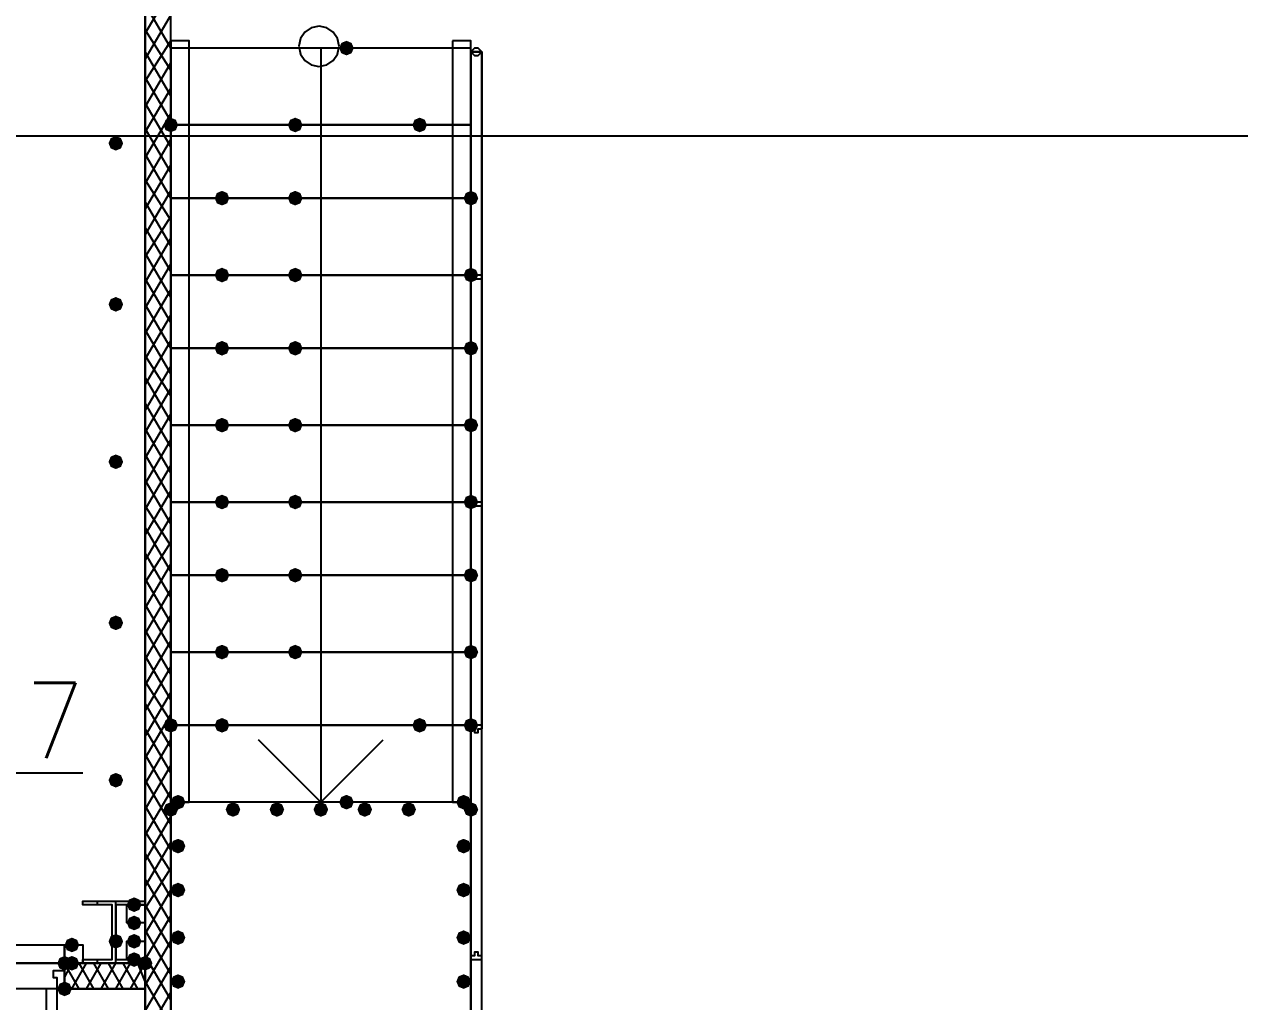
# Model space of a CAD drawing. Header units: millimetres. Extents: x 0 to 420, y 0 to 297.
# Drawn here: x 240.79 to 254.85, y 203.69 to 214.99 of the extents above; entities that cross this region are included whole.
import ezdxf

# ---------------------------------------------------------------- set-up
doc = ezdxf.new("R2010")
doc.units = ezdxf.units.MM
doc.layers.get('0').update_dxf_attribs({"linetype": 'CONTINUOUS'})
doc.styles.get("Standard").update_dxf_attribs({"font": 'STANDARD'})

msp = doc.modelspace()

# ---------------------------------------------------------------- hatches: boundary and pattern name
at = {"true_color": 0x0000fe}
for points in [[(244.602, 214.714667), (244.577129, 214.654871), (244.517333, 214.63), (244.457538, 214.654871), (244.432667, 214.714667), (244.457537, 214.774462), (244.517333, 214.799333), (244.577129, 214.774463)], [(242.57, 213.825667), (242.545129, 213.765871), (242.485333, 213.741), (242.425538, 213.765871), (242.400667, 213.825667), (242.425537, 213.885462), (242.485333, 213.910333), (242.545129, 213.885463)], [(244.009333, 213.825667), (243.984463, 213.765871), (243.924667, 213.741), (243.864871, 213.765871), (243.84, 213.825667), (243.864871, 213.885462), (243.924667, 213.910333), (243.984462, 213.885463)], [(245.448667, 213.825667), (245.423796, 213.765871), (245.364, 213.741), (245.304204, 213.765871), (245.279333, 213.825667), (245.304204, 213.885462), (245.364, 213.910333), (245.423796, 213.885463)], [(243.162667, 212.979), (243.137796, 212.919204), (243.078, 212.894333), (243.018204, 212.919204), (242.993333, 212.979), (243.018204, 213.038796), (243.078, 213.063667), (243.137796, 213.038796)], [(244.009333, 212.979), (243.984463, 212.919204), (243.924667, 212.894333), (243.864871, 212.919204), (243.84, 212.979), (243.864871, 213.038796), (243.924667, 213.063667), (243.984462, 213.038796)], [(246.041333, 212.979), (246.016462, 212.919204), (245.956667, 212.894333), (245.896871, 212.919204), (245.872, 212.979), (245.896871, 213.038796), (245.956667, 213.063667), (246.016462, 213.038796)], [(246.041333, 212.979), (246.016462, 212.919204), (245.956667, 212.894333), (245.896871, 212.919204), (245.872, 212.979), (245.896871, 213.038796), (245.956667, 213.063667), (246.016462, 213.038796)], [(243.162667, 212.09), (243.137796, 212.030204), (243.078, 212.005333), (243.018204, 212.030204), (242.993333, 212.09), (243.018204, 212.149796), (243.078, 212.174667), (243.137796, 212.149796)], [(244.009333, 212.09), (243.984463, 212.030204), (243.924667, 212.005333), (243.864871, 212.030204), (243.84, 212.09), (243.864871, 212.149796), (243.924667, 212.174667), (243.984462, 212.149796)], [(246.041333, 212.09), (246.016462, 212.030204), (245.956667, 212.005333), (245.896871, 212.030204), (245.872, 212.09), (245.896871, 212.149796), (245.956667, 212.174667), (246.016462, 212.149796)], [(243.162667, 211.243333), (243.137796, 211.183538), (243.078, 211.158667), (243.018204, 211.183538), (242.993333, 211.243333), (243.018204, 211.303129), (243.078, 211.328), (243.137796, 211.303129)], [(244.009333, 211.243333), (243.984463, 211.183538), (243.924667, 211.158667), (243.864871, 211.183538), (243.84, 211.243333), (243.864871, 211.303129), (243.924667, 211.328), (243.984462, 211.303129)], [(246.041333, 211.243333), (246.016462, 211.183538), (245.956667, 211.158667), (245.896871, 211.183538), (245.872, 211.243333), (245.896871, 211.303129), (245.956667, 211.328), (246.016462, 211.303129)], [(243.162667, 210.354333), (243.137796, 210.294537), (243.078, 210.269667), (243.018204, 210.294537), (242.993333, 210.354333), (243.018204, 210.414129), (243.078, 210.439), (243.137796, 210.414129)], [(244.009333, 210.354333), (243.984463, 210.294537), (243.924667, 210.269667), (243.864871, 210.294537), (243.84, 210.354333), (243.864871, 210.414129), (243.924667, 210.439), (243.984462, 210.414129)], [(246.041333, 210.354333), (246.016462, 210.294537), (245.956667, 210.269667), (245.896871, 210.294537), (245.872, 210.354333), (245.896871, 210.414129), (245.956667, 210.439), (246.016462, 210.414129)], [(243.162667, 209.465333), (243.137796, 209.405537), (243.078, 209.380667), (243.018204, 209.405537), (242.993333, 209.465333), (243.018204, 209.525129), (243.078, 209.55), (243.137796, 209.525129)], [(244.009333, 209.465333), (243.984463, 209.405537), (243.924667, 209.380667), (243.864871, 209.405537), (243.84, 209.465333), (243.864871, 209.525129), (243.924667, 209.55), (243.984462, 209.525129)], [(246.041333, 209.465333), (246.016462, 209.405537), (245.956667, 209.380667), (245.896871, 209.405537), (245.872, 209.465333), (245.896871, 209.525129), (245.956667, 209.55), (246.016462, 209.525129)], [(243.162667, 208.618667), (243.137796, 208.558871), (243.078, 208.534), (243.018204, 208.558871), (242.993333, 208.618667), (243.018204, 208.678462), (243.078, 208.703333), (243.137796, 208.678463)], [(244.009333, 208.618667), (243.984463, 208.558871), (243.924667, 208.534), (243.864871, 208.558871), (243.84, 208.618667), (243.864871, 208.678462), (243.924667, 208.703333), (243.984462, 208.678463)], [(246.041333, 208.618667), (246.016462, 208.558871), (245.956667, 208.534), (245.896871, 208.558871), (245.872, 208.618667), (245.896871, 208.678462), (245.956667, 208.703333), (246.016462, 208.678463)], [(243.162667, 207.729667), (243.137796, 207.669871), (243.078, 207.645), (243.018204, 207.669871), (242.993333, 207.729667), (243.018204, 207.789462), (243.078, 207.814333), (243.137796, 207.789463)], [(244.009333, 207.729667), (243.984463, 207.669871), (243.924667, 207.645), (243.864871, 207.669871), (243.84, 207.729667), (243.864871, 207.789462), (243.924667, 207.814333), (243.984462, 207.789463)], [(246.041333, 207.729667), (246.016462, 207.669871), (245.956667, 207.645), (245.896871, 207.669871), (245.872, 207.729667), (245.896871, 207.789462), (245.956667, 207.814333), (246.016462, 207.789463)], [(242.57, 206.883), (242.545129, 206.823204), (242.485333, 206.798333), (242.425538, 206.823204), (242.400667, 206.883), (242.425537, 206.942796), (242.485333, 206.967667), (242.545129, 206.942796)], [(242.57, 206.883), (242.545129, 206.823204), (242.485333, 206.798333), (242.425538, 206.823204), (242.400667, 206.883), (242.425537, 206.942796), (242.485333, 206.967667), (242.545129, 206.942796)], [(243.162667, 206.883), (243.137796, 206.823204), (243.078, 206.798333), (243.018204, 206.823204), (242.993333, 206.883), (243.018204, 206.942796), (243.078, 206.967667), (243.137796, 206.942796)], [(245.448667, 206.883), (245.423796, 206.823204), (245.364, 206.798333), (245.304204, 206.823204), (245.279333, 206.883), (245.304204, 206.942796), (245.364, 206.967667), (245.423796, 206.942796)], [(246.041333, 206.883), (246.016462, 206.823204), (245.956667, 206.798333), (245.896871, 206.823204), (245.872, 206.883), (245.896871, 206.942796), (245.956667, 206.967667), (246.016462, 206.942796)], [(246.041333, 206.883), (246.016462, 206.823204), (245.956667, 206.798333), (245.896871, 206.823204), (245.872, 206.883), (245.896871, 206.942796), (245.956667, 206.967667), (246.016462, 206.942796)], [(244.602, 205.994), (244.577129, 205.934204), (244.517333, 205.909333), (244.457538, 205.934204), (244.432667, 205.994), (244.457537, 206.053796), (244.517333, 206.078667), (244.577129, 206.053796)], [(241.342333, 204.131333), (241.317462, 204.071537), (241.257667, 204.046667), (241.197871, 204.071537), (241.173, 204.131333), (241.197871, 204.191129), (241.257667, 204.216), (241.317462, 204.191129)], [(242.273667, 204.131333), (242.248796, 204.071537), (242.189, 204.046667), (242.129204, 204.071537), (242.104333, 204.131333), (242.129204, 204.191129), (242.189, 204.216), (242.248796, 204.191129)], [(242.273667, 204.131333), (242.248796, 204.071537), (242.189, 204.046667), (242.129204, 204.071537), (242.104333, 204.131333), (242.129204, 204.191129), (242.189, 204.216), (242.248796, 204.191129)]]:
    msp.add_hatch(color=0, dxfattribs=at).paths.add_polyline_path(points, flags=0)
at = {"true_color": 0x000007}
for points in [[(241.935, 213.614), (241.910129, 213.554204), (241.850333, 213.529333), (241.790538, 213.554204), (241.765667, 213.614), (241.790537, 213.673796), (241.850333, 213.698667), (241.910129, 213.673796)], [(241.935, 211.751333), (241.910129, 211.691537), (241.850333, 211.666667), (241.790538, 211.691537), (241.765667, 211.751333), (241.790537, 211.811129), (241.850333, 211.836), (241.910129, 211.811129)], [(241.935, 209.931), (241.910129, 209.871204), (241.850333, 209.846333), (241.790538, 209.871204), (241.765667, 209.931), (241.790537, 209.990796), (241.850333, 210.015667), (241.910129, 209.990796)], [(241.935, 208.068333), (241.910129, 208.008537), (241.850333, 207.983667), (241.790538, 208.008537), (241.765667, 208.068333), (241.790537, 208.128129), (241.850333, 208.153), (241.910129, 208.128129)], [(241.935, 206.248), (241.910129, 206.188204), (241.850333, 206.163333), (241.790538, 206.188204), (241.765667, 206.248), (241.790537, 206.307796), (241.850333, 206.332667), (241.910129, 206.307796)], [(242.654667, 205.994), (242.629796, 205.934204), (242.57, 205.909333), (242.510204, 205.934204), (242.485333, 205.994), (242.510204, 206.053796), (242.57, 206.078667), (242.629796, 206.053796)], [(245.956667, 205.994), (245.931796, 205.934204), (245.872, 205.909333), (245.812204, 205.934204), (245.787333, 205.994), (245.812204, 206.053796), (245.872, 206.078667), (245.931796, 206.053796)], [(242.57, 205.909333), (242.545129, 205.849538), (242.485333, 205.824667), (242.425538, 205.849538), (242.400667, 205.909333), (242.425537, 205.969129), (242.485333, 205.994), (242.545129, 205.969129)], [(243.289667, 205.909333), (243.264796, 205.849538), (243.205, 205.824667), (243.145204, 205.849538), (243.120333, 205.909333), (243.145204, 205.969129), (243.205, 205.994), (243.264796, 205.969129)], [(243.797667, 205.909333), (243.772796, 205.849538), (243.713, 205.824667), (243.653204, 205.849538), (243.628333, 205.909333), (243.653204, 205.969129), (243.713, 205.994), (243.772796, 205.969129)], [(244.305667, 205.909333), (244.280796, 205.849538), (244.221, 205.824667), (244.161204, 205.849538), (244.136333, 205.909333), (244.161204, 205.969129), (244.221, 205.994), (244.280796, 205.969129)], [(244.813667, 205.909333), (244.788796, 205.849538), (244.729, 205.824667), (244.669204, 205.849538), (244.644333, 205.909333), (244.669204, 205.969129), (244.729, 205.994), (244.788796, 205.969129)], [(245.321667, 205.909333), (245.296796, 205.849538), (245.237, 205.824667), (245.177204, 205.849538), (245.152333, 205.909333), (245.177204, 205.969129), (245.237, 205.994), (245.296796, 205.969129)], [(246.041333, 205.909333), (246.016462, 205.849538), (245.956667, 205.824667), (245.896871, 205.849538), (245.872, 205.909333), (245.896871, 205.969129), (245.956667, 205.994), (246.016462, 205.969129)], [(242.654667, 205.486), (242.629796, 205.426204), (242.57, 205.401333), (242.510204, 205.426204), (242.485333, 205.486), (242.510204, 205.545796), (242.57, 205.570667), (242.629796, 205.545796)], [(245.956667, 205.486), (245.931796, 205.426204), (245.872, 205.401333), (245.812204, 205.426204), (245.787333, 205.486), (245.812204, 205.545796), (245.872, 205.570667), (245.931796, 205.545796)], [(242.654667, 204.978), (242.629796, 204.918204), (242.57, 204.893333), (242.510204, 204.918204), (242.485333, 204.978), (242.510204, 205.037796), (242.57, 205.062667), (242.629796, 205.037796)], [(245.956667, 204.978), (245.931796, 204.918204), (245.872, 204.893333), (245.812204, 204.918204), (245.787333, 204.978), (245.812204, 205.037796), (245.872, 205.062667), (245.931796, 205.037796)], [(242.146667, 204.808667), (242.121796, 204.748871), (242.062, 204.724), (242.002204, 204.748871), (241.977333, 204.808667), (242.002204, 204.868462), (242.062, 204.893333), (242.121796, 204.868463)], [(242.146667, 204.597), (242.121796, 204.537204), (242.062, 204.512333), (242.002204, 204.537204), (241.977333, 204.597), (242.002204, 204.656796), (242.062, 204.681667), (242.121796, 204.656796)], [(242.654667, 204.427667), (242.629796, 204.367871), (242.57, 204.343), (242.510204, 204.367871), (242.485333, 204.427667), (242.510204, 204.487462), (242.57, 204.512333), (242.629796, 204.487463)], [(245.956667, 204.427667), (245.931796, 204.367871), (245.872, 204.343), (245.812204, 204.367871), (245.787333, 204.427667), (245.812204, 204.487462), (245.872, 204.512333), (245.931796, 204.487463)], [(241.427, 204.343), (241.402129, 204.283204), (241.342333, 204.258333), (241.282537, 204.283204), (241.257667, 204.343), (241.282537, 204.402796), (241.342333, 204.427667), (241.402129, 204.402796)], [(241.935, 204.385333), (241.910129, 204.325537), (241.850333, 204.300667), (241.790538, 204.325537), (241.765667, 204.385333), (241.790537, 204.445129), (241.850333, 204.47), (241.910129, 204.445129)], [(242.146667, 204.385333), (242.121796, 204.325537), (242.062, 204.300667), (242.002204, 204.325537), (241.977333, 204.385333), (242.002204, 204.445129), (242.062, 204.47), (242.121796, 204.445129)], [(241.427, 204.131333), (241.402129, 204.071537), (241.342333, 204.046667), (241.282537, 204.071537), (241.257667, 204.131333), (241.282537, 204.191129), (241.342333, 204.216), (241.402129, 204.191129)], [(242.146667, 204.173667), (242.121796, 204.113871), (242.062, 204.089), (242.002204, 204.113871), (241.977333, 204.173667), (242.002204, 204.233462), (242.062, 204.258333), (242.121796, 204.233463)], [(242.654667, 203.919667), (242.629796, 203.859871), (242.57, 203.835), (242.510204, 203.859871), (242.485333, 203.919667), (242.510204, 203.979462), (242.57, 204.004333), (242.629796, 203.979463)], [(245.956667, 203.919667), (245.931796, 203.859871), (245.872, 203.835), (245.812204, 203.859871), (245.787333, 203.919667), (245.812204, 203.979462), (245.872, 204.004333), (245.931796, 203.979463)], [(241.342333, 203.835), (241.317462, 203.775204), (241.257667, 203.750333), (241.197871, 203.775204), (241.173, 203.835), (241.197871, 203.894796), (241.257667, 203.919667), (241.317462, 203.894796)]]:
    msp.add_hatch(color=0, dxfattribs=at).paths.add_polyline_path(points, flags=0)
h = msp.add_hatch(color=0, dxfattribs=at)
h.paths.add_polyline_path([(241.257667, 204.131333), (242.189, 204.131333)], flags=0)
h.paths.add_polyline_path([(242.189, 204.131333), (241.257667, 204.131333)], flags=0)

# ---------------------------------------------------------------- linework, layer by layer
at = {"color": 0, "true_color": 0x000007}
for points in [[(392.938, 222.25), (258.868333, 222.25), (258.868333, 191.219667), (242.189, 191.219667), (242.189, 222.25), (108.119333, 222.25), (108.119333, 105.579333), (242.189, 105.579333), (242.189, 136.609667), (258.868333, 136.609667), (258.868333, 105.579333), (392.938, 105.579333)], [(242.189, 221.869), (242.189, 191.219667), (258.868333, 191.219667), (258.868333, 221.869), (392.557, 221.869), (392.557, 105.918), (258.868333, 105.918), (258.868333, 136.609667), (242.189, 136.609667), (242.189, 105.918), (108.500333, 105.918), (108.500333, 221.869)], [(242.485333, 214.799333), (242.485333, 214.714667), (242.485333, 205.994), (242.697, 205.994), (242.697, 214.714667), (242.697, 214.799333)], [(245.745, 214.799333), (245.745, 214.714667), (245.745, 205.994), (245.956667, 205.994), (245.956667, 214.714667), (245.956667, 214.799333)], [(242.485333, 213.825667), (245.956667, 213.825667), (245.956667, 214.714667), (242.485333, 214.714667)], [(246.083667, 214.672333), (246.041333, 214.714667), (245.999, 214.714667), (245.956667, 214.672333), (245.999, 214.63), (246.041333, 214.63)], [(245.956667, 206.840667), (245.956667, 214.672333), (246.083667, 214.672333), (246.083667, 206.840667), (246.083667, 214.672333), (245.956667, 214.672333), (245.956667, 206.840667), (245.956667, 204.216), (245.956667, 191.219667), (255.100667, 191.219667), (255.100667, 204.216), (255.100667, 206.840667), (255.100667, 214.672333), (254.973667, 214.672333), (254.973667, 206.840667), (254.973667, 204.216), (254.973667, 191.346667), (246.083667, 191.346667), (246.083667, 204.216), (246.083667, 206.840667), (246.083667, 214.672333), (245.956667, 214.672333)], [(245.956667, 206.840667), (245.956667, 214.672333), (246.083667, 214.672333), (246.083667, 206.840667), (246.083667, 214.672333), (245.956667, 214.672333)], [(242.485333, 212.979), (245.956667, 212.979), (245.956667, 213.825667), (242.485333, 213.825667)], [(242.485333, 212.09), (245.956667, 212.09), (245.956667, 212.979), (242.485333, 212.979)], [(242.485333, 211.243333), (245.956667, 211.243333), (245.956667, 212.09), (242.485333, 212.09)], [(245.956667, 212.047667), (246.083667, 212.047667), (246.083667, 212.09), (245.956667, 212.09)], [(242.485333, 210.354333), (245.956667, 210.354333), (245.956667, 211.243333), (242.485333, 211.243333)], [(242.485333, 209.465333), (245.956667, 209.465333), (245.956667, 210.354333), (242.485333, 210.354333)], [(242.485333, 208.618667), (245.956667, 208.618667), (245.956667, 209.465333), (242.485333, 209.465333)], [(245.956667, 209.423), (246.083667, 209.423), (246.083667, 209.465333), (245.956667, 209.465333)], [(242.485333, 207.729667), (245.956667, 207.729667), (245.956667, 208.618667), (242.485333, 208.618667)], [(245.956667, 206.883), (245.956667, 205.994), (242.485333, 205.994), (242.485333, 206.883), (245.956667, 206.883), (245.956667, 207.729667), (242.485333, 207.729667), (242.485333, 206.883)], [(246.083667, 206.840667), (246.083667, 206.883), (246.041333, 206.883), (245.999, 206.883), (245.956667, 206.883), (245.956667, 206.840667), (245.999, 206.840667), (245.999, 206.798333), (246.041333, 206.798333), (246.041333, 206.840667)], [(242.485333, 203.411667), (245.956667, 203.411667), (245.956667, 205.994), (242.485333, 205.994)], [(242.189, 204.131333), (241.469333, 204.131333), (241.469333, 204.173667), (241.808, 204.173667), (241.808, 204.808667), (241.469333, 204.808667), (241.469333, 204.851), (242.189, 204.851), (242.189, 204.808667), (241.850333, 204.808667), (241.850333, 204.173667), (242.189, 204.173667)], [(242.189, 204.597), (241.977333, 204.597), (241.977333, 204.808667), (242.189, 204.808667), (242.189, 204.597), (241.977333, 204.597), (241.977333, 204.808667), (242.189, 204.808667)], [(242.189, 204.173667), (241.977333, 204.173667), (241.977333, 204.385333), (242.189, 204.385333), (242.189, 204.173667), (241.977333, 204.173667), (241.977333, 204.385333), (242.189, 204.385333)], [(241.257667, 204.343), (241.469333, 204.343), (241.469333, 204.131333), (241.257667, 204.131333), (241.257667, 204.343), (241.469333, 204.343), (241.469333, 204.131333), (241.257667, 204.131333)], [(246.083667, 204.216), (246.041333, 204.216), (246.041333, 204.258333), (245.999, 204.258333), (245.999, 204.216), (245.956667, 204.216), (245.956667, 204.173667), (245.999, 204.173667), (246.041333, 204.173667), (246.083667, 204.173667)], [(241.257667, 204.131333), (242.189, 204.131333)], [(242.189, 204.131333), (241.257667, 204.131333)], [(241.257667, 204.131333), (242.189, 204.131333)], [(241.257667, 204.131333), (242.189, 204.131333)], [(241.257667, 204.046667), (241.257667, 203.835), (241.173, 203.835), (241.173, 203.962), (241.130667, 203.962), (241.130667, 204.046667)], [(241.173, 201.083333), (241.173, 203.835), (241.046, 203.835), (241.046, 201.083333)]]:
    msp.add_lwpolyline(points, close=True, dxfattribs=at)
at = {"color": 0, "true_color": 0x0000ab}
msp.add_lwpolyline([(224.578333, 204.131333), (242.189, 204.131333), (242.189, 222.25), (224.578333, 222.25)], close=True, dxfattribs=at)
at = {"color": 0, "true_color": 0x000007}
for points in [[(242.189, 222.25), (242.189, 204.131333)], [(242.485333, 191.219667), (242.485333, 222.25)], [(242.189, 214.884), (242.485333, 215.392)], [(242.485333, 214.714667), (242.189, 215.222667)], [(242.189, 214.587667), (242.485333, 215.095667)], [(242.485333, 214.460667), (242.189, 214.926333)], [(244.432667, 214.735791), (244.414397, 214.826429), (244.364515, 214.900441), (244.290512, 214.950348), (244.199876, 214.968667), (244.109238, 214.950397), (244.035225, 214.900515), (243.985319, 214.826512), (243.967, 214.735876)], [(242.189, 214.333667), (242.485333, 214.799333)], [(242.485333, 214.164333), (242.189, 214.672333)], [(242.485333, 214.714667), (242.485333, 213.825667)], [(243.967, 214.735876), (243.98527, 214.645238), (244.035151, 214.571225), (244.109155, 214.521319), (244.199791, 214.503), (244.290429, 214.52127), (244.364441, 214.571151), (244.414348, 214.645155), (244.432667, 214.735791)], [(244.221, 214.714667), (244.221, 213.825667), (244.221, 206.883), (244.221, 205.994), (244.940667, 206.713667)], [(242.189, 214.037333), (242.485333, 214.545333)], [(242.485333, 213.868), (242.189, 214.376)], [(242.189, 213.741), (242.485333, 214.249)], [(242.485333, 213.571667), (242.189, 214.079667)], [(242.189, 213.444667), (242.485333, 213.952667)], [(242.485333, 213.275333), (242.189, 213.783333)], [(242.189, 213.148333), (242.485333, 213.656333)], [(242.485333, 212.979), (242.189, 213.487)], [(242.189, 212.852), (242.485333, 213.36)], [(242.485333, 212.725), (242.189, 213.190667)], [(242.189, 212.555667), (242.485333, 213.063667)], [(242.485333, 212.428667), (242.189, 212.936667)], [(242.485333, 212.979), (245.956667, 212.979)], [(242.189, 212.301667), (242.485333, 212.767333)], [(242.485333, 212.132333), (242.189, 212.640333)], [(242.189, 212.005333), (242.485333, 212.513333)], [(242.485333, 211.836), (242.189, 212.344)], [(242.189, 211.709), (242.485333, 212.217)], [(242.485333, 212.09), (245.956667, 212.09)], [(242.485333, 211.539667), (242.189, 212.047667)], [(242.189, 211.412667), (242.485333, 211.920667)], [(242.485333, 211.243333), (242.189, 211.751333)], [(242.189, 211.116333), (242.485333, 211.624333)], [(242.485333, 210.947), (242.189, 211.455)], [(242.189, 210.82), (242.485333, 211.328)], [(242.485333, 211.243333), (245.956667, 211.243333)], [(242.485333, 210.693), (242.189, 211.158667)], [(242.189, 210.523667), (242.485333, 211.031667)], [(242.485333, 210.396667), (242.189, 210.904667)], [(242.189, 210.269667), (242.485333, 210.777667)], [(242.485333, 210.100333), (242.189, 210.608333)], [(242.189, 209.973333), (242.485333, 210.481333)], [(242.485333, 209.804), (242.189, 210.312)], [(242.485333, 210.354333), (245.956667, 210.354333)], [(242.189, 209.677), (242.485333, 210.185)], [(242.485333, 209.507667), (242.189, 210.015667)], [(242.189, 209.380667), (242.485333, 209.888667)], [(242.485333, 209.211333), (242.189, 209.719333)], [(242.189, 209.084333), (242.485333, 209.592333)], [(242.485333, 208.957333), (242.189, 209.423)], [(242.485333, 209.465333), (245.956667, 209.465333)], [(242.189, 208.788), (242.485333, 209.296)], [(242.485333, 208.661), (242.189, 209.169)], [(242.189, 208.534), (242.485333, 208.999667)], [(242.485333, 208.364667), (242.189, 208.872667)], [(242.189, 208.237667), (242.485333, 208.745667)], [(242.485333, 208.068333), (242.189, 208.576333)], [(242.485333, 208.618667), (245.956667, 208.618667)], [(242.189, 207.941333), (242.485333, 208.449333)], [(242.485333, 207.772), (242.189, 208.28)], [(242.189, 207.645), (242.485333, 208.153)], [(242.485333, 207.475667), (242.189, 207.983667)], [(242.189, 207.348667), (242.485333, 207.856667)], [(242.485333, 207.729667), (245.956667, 207.729667)], [(242.485333, 207.179333), (242.189, 207.687333)], [(242.189, 207.052333), (242.485333, 207.560333)], [(242.485333, 206.925333), (242.189, 207.391)], [(242.189, 206.756), (242.485333, 207.264)], [(242.485333, 206.629), (242.189, 207.137)], [(242.189, 206.502), (242.485333, 207.01)], [(242.485333, 206.332667), (242.189, 206.840667)], [(242.485333, 206.883), (245.956667, 206.883)], [(245.956667, 206.883), (242.485333, 206.883)], [(245.956667, 206.840667), (245.956667, 204.216)], [(245.956667, 206.840667), (245.956667, 204.216)], [(245.956667, 206.840667), (245.956667, 204.216)], [(245.956667, 206.840667), (245.956667, 204.216)], [(246.083667, 204.216), (246.083667, 206.840667)], [(246.083667, 204.216), (246.083667, 206.840667)], [(246.083667, 204.216), (246.083667, 206.840667)], [(246.083667, 204.216), (246.083667, 206.840667)], [(242.189, 206.205667), (242.485333, 206.713667)], [(244.221, 205.994), (243.501333, 206.713667)], [(242.485333, 206.036333), (242.189, 206.544333)], [(238.463667, 206.332667), (241.469333, 206.332667)], [(242.189, 205.909333), (242.485333, 206.417333)], [(242.485333, 205.74), (242.189, 206.248)], [(242.189, 205.613), (242.485333, 206.121)], [(242.485333, 205.443667), (242.189, 205.951667)], [(242.189, 205.316667), (242.485333, 205.824667)], [(242.485333, 205.189667), (242.189, 205.655333)], [(242.189, 205.020333), (242.485333, 205.528333)], [(242.485333, 204.893333), (242.189, 205.401333)], [(242.189, 204.766333), (242.485333, 205.232)], [(242.485333, 204.597), (242.189, 205.105)], [(242.189, 204.47), (242.485333, 204.978)], [(241.469333, 204.808667), (241.469333, 204.851)], [(241.638667, 204.808667), (241.638667, 204.851)], [(241.850333, 204.131333), (241.850333, 204.851)], [(242.019667, 204.808667), (242.019667, 204.851)], [(242.189, 204.808667), (242.189, 204.851)], [(242.485333, 204.300667), (242.189, 204.808667)], [(242.189, 204.173667), (242.485333, 204.681667)], [(242.485333, 204.004333), (242.189, 204.512333)], [(242.189, 203.877333), (242.485333, 204.385333)], [(239.776, 204.343), (241.257667, 204.343), (241.257667, 204.258333)], [(241.257667, 204.258333), (241.257667, 204.131333), (239.776, 204.131333)], [(242.485333, 203.708), (242.189, 204.216)], [(245.956667, 204.216), (245.956667, 191.219667)], [(245.956667, 204.216), (245.956667, 191.219667)], [(245.956667, 204.216), (245.956667, 191.219667)], [(245.956667, 204.216), (245.956667, 191.219667)], [(246.083667, 191.346667), (246.083667, 204.216)], [(246.083667, 191.346667), (246.083667, 204.216)], [(246.083667, 191.346667), (246.083667, 204.216)], [(246.083667, 191.346667), (246.083667, 204.216)], [(241.257667, 203.962), (241.342333, 204.131333)], [(241.427, 203.835), (241.257667, 204.131333)], [(241.257667, 204.131333), (242.189, 204.131333), (241.257667, 204.131333), (242.189, 204.131333)], [(241.257667, 203.835), (241.257667, 204.046667), (241.257667, 204.131333)], [(241.257667, 204.131333), (241.257667, 204.046667), (241.257667, 203.835), (241.257667, 204.046667)], [(242.189, 204.131333), (241.257667, 204.131333)], [(241.342333, 203.835), (241.511667, 204.131333)], [(241.596333, 203.835), (241.427, 204.131333)], [(241.469333, 204.131333), (241.469333, 204.173667)], [(241.511667, 203.835), (241.681, 204.131333)], [(241.765667, 203.835), (241.596333, 204.131333)], [(241.638667, 204.131333), (241.638667, 204.173667)], [(241.681, 203.835), (241.850333, 204.131333)], [(241.935, 203.835), (241.765667, 204.131333)], [(241.850333, 203.835), (242.019667, 204.131333)], [(242.104333, 203.835), (241.935, 204.131333)], [(242.019667, 204.131333), (242.019667, 204.173667)], [(242.019667, 203.835), (242.189, 204.131333)], [(242.189, 203.919667), (242.104333, 204.131333)], [(242.189, 204.131333), (242.189, 204.173667)], [(242.189, 203.581), (242.485333, 204.089)], [(241.257667, 203.835), (242.189, 203.835)], [(242.485333, 203.411667), (242.189, 203.919667)], [(242.189, 203.835), (242.189, 203.877333)], [(242.189, 203.835), (242.189, 191.219667), (242.485333, 191.219667)], [(242.189, 203.284667), (242.485333, 203.792667)]]:
    msp.add_lwpolyline(points, dxfattribs=at)
at = {"color": 0, "true_color": 0x0000fe}
msp.add_lwpolyline([(242.189, 221.869), (108.500333, 221.869), (108.500333, 105.918), (242.189, 105.918), (242.189, 136.609667), (258.868333, 136.609667), (258.868333, 105.918), (392.557, 105.918), (392.557, 221.869), (258.868333, 221.869), (258.868333, 191.219667), (242.189, 191.219667)], close=True, dxfattribs=at)
at = {"color": 0, "true_color": 0x000001}
msp.add_lwpolyline([(162.898668, 189.229999), (177.715334, 189.229999), (177.715334, 204.131333), (181.059668, 204.131333), (181.059668, 189.229999), (195.072001, 189.229999), (195.072001, 204.131333), (198.458668, 204.131333), (198.458668, 189.229999), (211.709001, 189.229999), (212.428667, 189.229999), (212.428667, 189.949666), (212.428667, 204.131333), (215.688334, 204.131333), (215.688334, 213.698666), (233.087334, 213.698666), (267.716001, 213.698666), (267.716001, 197.315666), (264.244667, 197.315666), (264.244667, 189.526333), (281.855334, 189.526333)], dxfattribs=at)
at = {"color": 0, "true_color": 0x000008}
msp.add_lwpolyline([(237.828667, 203.835), (237.828667, 187.748333), (242.485333, 187.748333), (242.485333, 181.948667), (258.572, 181.948667), (258.572, 191.219667), (242.189, 191.219667), (242.189, 203.835)], close=True, dxfattribs=at)

# ---------------------------------------------------------------- texts
at = {"color": 0, "true_color": 0x000007, "insert": (238.42133, 207.374036), "char_height": 0.872032, "width": 2.76143456, "attachment_point": 1}
msp.add_mtext('37,97', dxfattribs=at)

doc.saveas('drawing.dxf')
